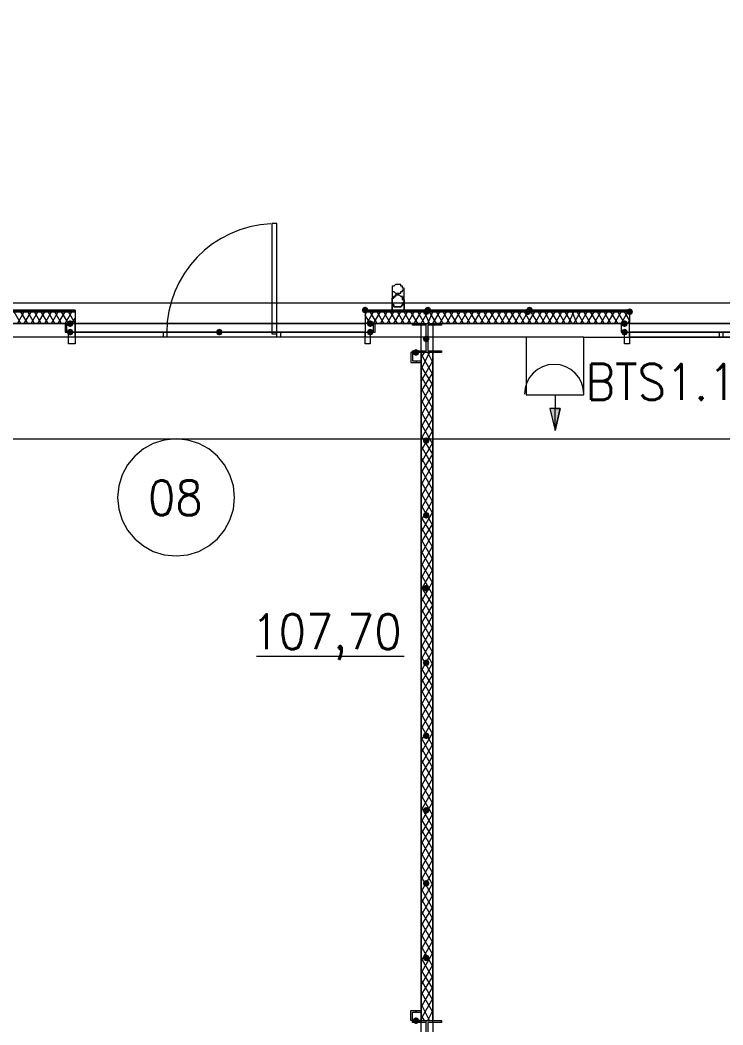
# Model space of a CAD drawing. Header units: millimetres. Extents: x 0 to 420, y 0 to 297.
# Drawn here: x 120.63 to 138.18, y 204.7 to 229.78 of the extents above; entities that cross this region are included whole.
import ezdxf

# ---------------------------------------------------------------- set-up
doc = ezdxf.new("R2010")
doc.units = ezdxf.units.MM
doc.styles.get("Standard").update_dxf_attribs({"font": 'STANDARD'})

msp = doc.modelspace()

# ---------------------------------------------------------------- hatches: boundary and pattern name
h = msp.add_hatch(color=7)
h.paths.add_polyline_path([(122.004667, 222.546333), (117.094, 222.546333), (122.004667, 222.504)], flags=0)
h.paths.add_polyline_path([(117.094, 222.546333), (122.004667, 222.504), (117.094, 222.504)], flags=0)
for color, points in [(254, [(129.328333, 222.546333), (129.303463, 222.486537), (129.243667, 222.461667), (129.183871, 222.486537), (129.159, 222.546333), (129.183871, 222.606129), (129.243667, 222.631), (129.303462, 222.606129)]), (254, [(130.852333, 222.504), (130.827463, 222.444204), (130.767667, 222.419333), (130.707871, 222.444204), (130.683, 222.504), (130.707871, 222.563796), (130.767667, 222.588667), (130.827462, 222.563796)]), (254, [(130.852333, 222.504), (130.827463, 222.444204), (130.767667, 222.419333), (130.707871, 222.444204), (130.683, 222.504), (130.707871, 222.563796), (130.767667, 222.588667), (130.827462, 222.563796)]), (254, [(130.894667, 222.546333), (130.869796, 222.486537), (130.81, 222.461667), (130.750204, 222.486537), (130.725333, 222.546333), (130.750204, 222.606129), (130.81, 222.631), (130.869796, 222.606129)]), (254, [(130.894667, 222.546333), (130.869796, 222.486537), (130.81, 222.461667), (130.750204, 222.486537), (130.725333, 222.546333), (130.750204, 222.606129), (130.81, 222.631), (130.869796, 222.606129)]), (254, [(133.392333, 222.504), (133.367462, 222.444204), (133.307667, 222.419333), (133.247871, 222.444204), (133.223, 222.504), (133.247871, 222.563796), (133.307667, 222.588667), (133.367462, 222.563796)]), (254, [(133.434667, 222.546333), (133.409796, 222.486537), (133.35, 222.461667), (133.290204, 222.486537), (133.265333, 222.546333), (133.290204, 222.606129), (133.35, 222.631), (133.409796, 222.606129)]), (254, [(135.932333, 222.504), (135.907463, 222.444204), (135.847667, 222.419333), (135.787871, 222.444204), (135.763, 222.504), (135.787871, 222.563796), (135.847667, 222.588667), (135.907462, 222.563796)]), (7, [(121.962333, 222.207667), (121.937463, 222.147871), (121.877667, 222.123), (121.817871, 222.147871), (121.793, 222.207667), (121.817871, 222.267462), (121.877667, 222.292333), (121.937462, 222.267463)]), (7, [(129.455333, 222.207667), (129.430463, 222.147871), (129.370667, 222.123), (129.310871, 222.147871), (129.286, 222.207667), (129.310871, 222.267462), (129.370667, 222.292333), (129.430462, 222.267463)]), (7, [(135.805333, 222.207667), (135.780463, 222.147871), (135.720667, 222.123), (135.660871, 222.147871), (135.636, 222.207667), (135.660871, 222.267462), (135.720667, 222.292333), (135.780462, 222.267463)]), (7, [(121.962333, 221.996), (121.937463, 221.936204), (121.877667, 221.911333), (121.817871, 221.936204), (121.793, 221.996), (121.817871, 222.055796), (121.877667, 222.080667), (121.937462, 222.055796)]), (7, [(125.687667, 221.996), (125.662796, 221.936204), (125.603, 221.911333), (125.543204, 221.936204), (125.518333, 221.996), (125.543204, 222.055796), (125.603, 222.080667), (125.662796, 222.055796)]), (7, [(125.687667, 221.996), (125.662796, 221.936204), (125.603, 221.911333), (125.543204, 221.936204), (125.518333, 221.996), (125.543204, 222.055796), (125.603, 222.080667), (125.662796, 222.055796)]), (7, [(129.455333, 221.996), (129.430463, 221.936204), (129.370667, 221.911333), (129.310871, 221.936204), (129.286, 221.996), (129.310871, 222.055796), (129.370667, 222.080667), (129.430462, 222.055796)]), (7, [(135.805333, 221.996), (135.780463, 221.936204), (135.720667, 221.911333), (135.660871, 221.936204), (135.636, 221.996), (135.660871, 222.055796), (135.720667, 222.080667), (135.780462, 222.055796)]), (7, [(130.852333, 221.826667), (130.827463, 221.766871), (130.767667, 221.742), (130.707871, 221.766871), (130.683, 221.826667), (130.707871, 221.886462), (130.767667, 221.911333), (130.827462, 221.886463)]), (7, [(130.598333, 221.488), (130.573463, 221.428204), (130.513667, 221.403333), (130.453871, 221.428204), (130.429, 221.488), (130.453871, 221.547796), (130.513667, 221.572667), (130.573462, 221.547796)]), (7, [(130.852333, 219.286667), (130.827463, 219.226871), (130.767667, 219.202), (130.707871, 219.226871), (130.683, 219.286667), (130.707871, 219.346462), (130.767667, 219.371333), (130.827462, 219.346463)]), (7, [(130.852333, 217.424), (130.827463, 217.364204), (130.767667, 217.339333), (130.707871, 217.364204), (130.683, 217.424), (130.707871, 217.483796), (130.767667, 217.508667), (130.827462, 217.483796)]), (7, [(130.852333, 215.603667), (130.827463, 215.543871), (130.767667, 215.519), (130.707871, 215.543871), (130.683, 215.603667), (130.707871, 215.663462), (130.767667, 215.688333), (130.827462, 215.663463)]), (7, [(130.852333, 213.741), (130.827463, 213.681204), (130.767667, 213.656333), (130.707871, 213.681204), (130.683, 213.741), (130.707871, 213.800796), (130.767667, 213.825667), (130.827462, 213.800796)]), (7, [(130.852333, 211.920667), (130.827463, 211.860871), (130.767667, 211.836), (130.707871, 211.860871), (130.683, 211.920667), (130.707871, 211.980462), (130.767667, 212.005333), (130.827462, 211.980463)]), (7, [(130.852333, 210.058), (130.827463, 209.998204), (130.767667, 209.973333), (130.707871, 209.998204), (130.683, 210.058), (130.707871, 210.117796), (130.767667, 210.142667), (130.827462, 210.117796)]), (7, [(130.852333, 208.237667), (130.827463, 208.177871), (130.767667, 208.153), (130.707871, 208.177871), (130.683, 208.237667), (130.707871, 208.297462), (130.767667, 208.322333), (130.827462, 208.297463)]), (7, [(130.852333, 206.375), (130.827463, 206.315204), (130.767667, 206.290333), (130.707871, 206.315204), (130.683, 206.375), (130.707871, 206.434796), (130.767667, 206.459667), (130.827462, 206.434796)]), (7, [(130.598333, 204.808667), (130.573463, 204.748871), (130.513667, 204.724), (130.453871, 204.748871), (130.429, 204.808667), (130.453871, 204.868462), (130.513667, 204.893333), (130.573462, 204.868463)])]:
    msp.add_hatch(color=color).paths.add_polyline_path(points, flags=0)
h = msp.add_hatch(color=7)
h.paths.add_polyline_path([(130.767667, 222.546333), (129.243667, 222.546333), (130.767667, 222.504)], flags=0)
h.paths.add_polyline_path([(129.243667, 222.546333), (130.767667, 222.504), (129.243667, 222.504)], flags=0)
h = msp.add_hatch(color=7)
h.paths.add_polyline_path([(135.847667, 222.546333), (130.81, 222.546333), (135.847667, 222.504)], flags=0)
h.paths.add_polyline_path([(130.81, 222.546333), (135.847667, 222.504), (130.81, 222.504)], flags=0)
h = msp.add_hatch(color=6)
h.paths.add_polyline_path([(134.112, 220.091), (133.985, 219.540667), (133.985, 220.091)], flags=0)
h.paths.add_polyline_path([(133.985, 219.540667), (133.985, 220.091), (133.858, 220.091)], flags=0)

# ---------------------------------------------------------------- linework, layer by layer
at = {"color": 7, "lineweight": 0}
for points in [[(113.03, 231.351667), (374.65, 231.351667), (374.65, 222.715667), (113.03, 222.715667)], [(127.042333, 224.705333), (126.915333, 224.705333), (126.915333, 221.953667), (127.042333, 221.953667)], [(130.217333, 223.054333), (130.217333, 223.096667), (130.175, 223.096667), (130.175, 223.139), (130.132667, 223.139), (130.132667, 223.181333), (130.090333, 223.181333), (130.048, 223.181333), (130.005667, 223.181333), (129.963333, 223.139), (129.921, 223.139), (129.921, 223.096667), (129.921, 223.054333), (129.921, 223.012), (129.963333, 223.012), (130.005667, 222.969667), (130.048, 222.969667), (130.090333, 222.969667), (130.132667, 222.969667), (130.132667, 223.012), (130.175, 223.012), (130.175, 223.054333)], [(130.302, 222.546333), (130.217333, 222.546333), (130.217333, 222.758), (130.217333, 222.800333), (130.175, 222.842667), (130.175, 222.885), (130.132667, 222.885), (130.090333, 222.927333), (130.048, 222.927333), (130.005667, 222.927333), (130.005667, 222.885), (129.963333, 222.885), (129.921, 222.842667), (129.921, 222.800333), (129.921, 222.758), (129.921, 222.546333), (129.794, 222.546333), (129.921, 222.546333), (129.921, 222.758), (129.921, 222.800333), (129.921, 222.842667), (129.963333, 222.842667), (129.963333, 222.885), (130.005667, 222.885), (130.005667, 222.927333), (130.048, 222.927333), (130.090333, 222.927333), (130.132667, 222.885), (130.175, 222.885), (130.175, 222.842667), (130.175, 222.800333), (130.217333, 222.800333), (130.217333, 222.758), (130.217333, 222.546333), (130.302, 222.546333), (130.217333, 222.546333), (130.217333, 222.758), (130.217333, 222.800333), (130.175, 222.842667), (130.175, 222.885), (130.132667, 222.885), (130.090333, 222.927333), (130.048, 222.927333), (130.005667, 222.927333), (130.005667, 222.885), (129.963333, 222.885), (129.921, 222.842667), (129.921, 222.800333), (129.921, 222.758), (129.921, 222.546333), (129.794, 222.546333), (129.921, 222.546333), (129.921, 222.758), (129.921, 222.800333), (129.921, 222.842667), (129.963333, 222.842667), (129.963333, 222.885), (130.005667, 222.885), (130.005667, 222.927333), (130.048, 222.927333), (130.090333, 222.927333), (130.132667, 222.885), (130.175, 222.885), (130.175, 222.842667), (130.175, 222.800333), (130.217333, 222.800333), (130.217333, 222.758), (130.217333, 222.546333), (130.302, 222.546333), (130.217333, 222.546333), (130.217333, 222.758), (130.217333, 222.800333), (130.175, 222.800333), (130.175, 222.842667), (130.175, 222.885), (130.132667, 222.885), (130.090333, 222.927333), (130.048, 222.927333), (130.005667, 222.927333), (130.005667, 222.885), (129.963333, 222.885), (129.963333, 222.842667), (129.921, 222.842667), (129.921, 222.800333), (129.921, 222.758), (129.921, 222.546333), (129.794, 222.546333), (129.921, 222.546333), (129.921, 222.758), (129.921, 222.800333), (129.921, 222.842667), (129.963333, 222.885), (130.005667, 222.885), (130.005667, 222.927333), (130.048, 222.927333), (130.090333, 222.927333), (130.132667, 222.885), (130.175, 222.885), (130.175, 222.842667), (130.217333, 222.800333), (130.217333, 222.758), (130.217333, 222.546333)], [(130.217333, 222.758), (130.175, 222.715667), (130.175, 222.673333), (130.132667, 222.631), (130.090333, 222.631), (130.048, 222.631), (130.005667, 222.631), (129.963333, 222.631), (129.963333, 222.673333), (129.921, 222.715667), (129.921, 222.758), (129.921, 222.800333), (129.921, 222.842667), (129.963333, 222.842667), (129.963333, 222.885), (130.005667, 222.885), (130.005667, 222.927333), (130.048, 222.927333), (130.090333, 222.927333), (130.132667, 222.885), (130.175, 222.885), (130.175, 222.842667), (130.175, 222.800333), (130.217333, 222.800333), (130.217333, 222.758), (130.217333, 222.800333), (130.175, 222.800333), (130.175, 222.842667), (130.175, 222.885), (130.132667, 222.885), (130.090333, 222.927333), (130.048, 222.927333), (130.005667, 222.927333), (130.005667, 222.885), (129.963333, 222.885), (129.963333, 222.842667), (129.921, 222.842667), (129.921, 222.800333), (129.921, 222.758), (129.921, 222.715667), (129.963333, 222.673333), (129.963333, 222.631), (130.005667, 222.631), (130.048, 222.631), (130.090333, 222.631), (130.132667, 222.631), (130.175, 222.673333), (130.175, 222.715667)], [(129.921, 222.758), (129.921, 222.715667), (129.963333, 222.673333), (129.963333, 222.631), (130.005667, 222.631), (130.048, 222.631), (130.090333, 222.631), (130.132667, 222.631), (130.175, 222.673333), (130.175, 222.715667), (130.217333, 222.758), (130.217333, 222.800333), (130.175, 222.800333), (130.175, 222.842667), (130.175, 222.885), (130.132667, 222.885), (130.090333, 222.927333), (130.048, 222.927333), (130.005667, 222.927333), (130.005667, 222.885), (129.963333, 222.885), (129.963333, 222.842667), (129.921, 222.842667), (129.921, 222.800333)], [(100.922667, 105.029), (386.715, 105.029), (386.715, 222.715667), (100.922667, 222.715667)], [(122.004667, 222.546333), (117.094, 222.546333), (122.004667, 222.504)], [(117.094, 222.546333), (122.004667, 222.504), (117.094, 222.504)], [(122.004667, 222.546333), (122.004667, 222.504), (117.094, 222.504), (117.094, 222.546333), (122.004667, 222.546333), (117.094, 222.546333), (117.094, 222.504), (122.004667, 222.504)], [(130.767667, 222.546333), (129.243667, 222.546333), (130.767667, 222.504)], [(129.243667, 222.546333), (130.767667, 222.504), (129.243667, 222.504)], [(129.243667, 222.504), (130.767667, 222.504), (130.767667, 222.546333), (129.243667, 222.546333)], [(129.243667, 222.504), (130.767667, 222.504), (130.767667, 222.546333), (129.243667, 222.546333)], [(135.847667, 222.546333), (130.81, 222.546333), (135.847667, 222.504)], [(130.81, 222.546333), (135.847667, 222.504), (130.81, 222.504)], [(135.847667, 222.546333), (130.81, 222.546333), (130.81, 222.504), (135.847667, 222.504)], [(135.847667, 222.546333), (130.81, 222.546333), (130.81, 222.504), (135.847667, 222.504)], [(101.430667, 216.111667), (101.430667, 187.706), (130.640667, 187.706), (130.640667, 222.207667), (118.279333, 222.207667), (118.279333, 216.111667)], [(121.750667, 221.996), (122.004667, 221.996), (122.004667, 222.207667), (121.750667, 222.207667)], [(121.793, 221.996), (121.793, 222.207667), (122.004667, 222.207667), (122.004667, 221.996)], [(121.835333, 221.699667), (121.835333, 221.996), (122.004667, 221.996), (122.004667, 221.699667)], [(122.004667, 221.996), (129.243667, 221.996), (129.243667, 221.869), (122.004667, 221.869)], [(124.206, 221.996), (124.290667, 221.996), (124.290667, 221.869), (124.206, 221.869)], [(127.042333, 221.996), (127.127, 221.996), (127.127, 221.869), (127.042333, 221.869)], [(129.243667, 221.996), (129.455333, 221.996), (129.455333, 222.207667), (129.243667, 222.207667), (129.243667, 221.996), (129.497667, 221.996), (129.497667, 222.207667), (129.243667, 222.207667)], [(129.243667, 221.699667), (129.243667, 221.996), (129.370667, 221.996), (129.370667, 221.699667)], [(131.148667, 221.488), (130.429, 221.488), (130.429, 221.530333), (130.767667, 221.530333), (130.767667, 222.165333), (130.429, 222.165333), (130.429, 222.207667), (131.148667, 222.207667), (131.148667, 222.165333), (130.81, 222.165333), (130.81, 221.530333), (131.148667, 221.530333)], [(130.937, 222.207667), (130.937, 187.706), (148.039667, 187.706), (148.039667, 222.207667)], [(135.636, 221.996), (135.847667, 221.996), (135.847667, 222.207667), (135.636, 222.207667), (135.636, 221.996), (135.847667, 221.996), (135.847667, 222.207667), (135.636, 222.207667)], [(135.720667, 221.699667), (135.720667, 221.996), (135.847667, 221.996), (135.847667, 221.699667)], [(135.847667, 221.996), (143.086667, 221.996), (143.086667, 221.869), (135.847667, 221.869)], [(138.091333, 221.996), (138.176, 221.996), (138.176, 221.869), (138.091333, 221.869)], [(130.640667, 221.488), (130.429, 221.488), (130.429, 221.276333), (130.640667, 221.276333), (130.640667, 221.488), (130.386667, 221.488), (130.386667, 221.234), (130.640667, 221.234)], [(130.640667, 221.488), (130.640667, 204.808667), (130.937, 204.808667), (130.937, 221.488)], [(130.640667, 204.808667), (130.429, 204.808667), (130.429, 205.020333), (130.640667, 205.020333), (130.640667, 204.808667), (130.386667, 204.808667), (130.386667, 205.062667), (130.640667, 205.062667)], [(131.148667, 204.089), (130.429, 204.089), (130.429, 204.131333), (130.767667, 204.131333), (130.767667, 204.766333), (130.429, 204.766333), (130.429, 204.808667), (131.148667, 204.808667), (131.148667, 204.766333), (130.81, 204.766333), (130.81, 204.131333), (131.148667, 204.131333)]]:
    msp.add_lwpolyline(points, close=True, dxfattribs=at)
for points in [[(126.892677, 224.702311), (126.62415, 224.676496), (126.364069, 224.625552), (126.113649, 224.550749), (125.874107, 224.453358), (125.646658, 224.334647), (125.432519, 224.195889), (125.232905, 224.038352), (125.049033, 223.863306), (124.88212, 223.672023), (124.73338, 223.465771), (124.604031, 223.245822), (124.495288, 223.013445), (124.408367, 222.76991), (124.344485, 222.516488), (124.304857, 222.254448), (124.290701, 221.985061)], [(129.921, 223.054333), (129.921, 222.758)], [(130.217333, 222.758), (130.217333, 223.054333)], [(117.094, 222.546333), (122.004667, 222.546333), (117.094, 222.504), (122.004667, 222.504)], [(122.004667, 222.504), (117.094, 222.504)], [(120.65, 222.207667), (120.480667, 222.504)], [(120.565333, 222.207667), (120.734667, 222.504)], [(120.819333, 222.207667), (120.65, 222.504)], [(120.734667, 222.207667), (120.904, 222.504)], [(120.988667, 222.207667), (120.819333, 222.504)], [(120.904, 222.207667), (121.073333, 222.504)], [(121.158, 222.207667), (120.988667, 222.504)], [(121.073333, 222.207667), (121.242667, 222.504)], [(121.327333, 222.207667), (121.158, 222.504)], [(121.242667, 222.207667), (121.412, 222.504)], [(121.496667, 222.207667), (121.327333, 222.504)], [(121.412, 222.207667), (121.581333, 222.504)], [(121.666, 222.207667), (121.496667, 222.504)], [(121.581333, 222.207667), (121.750667, 222.504)], [(121.835333, 222.207667), (121.666, 222.504)], [(121.750667, 222.207667), (121.92, 222.504)], [(122.004667, 222.207667), (121.835333, 222.504)], [(122.004667, 222.504), (122.004667, 222.207667)], [(122.004667, 222.504), (122.004667, 222.207667)], [(129.243667, 222.504), (130.767667, 222.504), (129.243667, 222.504), (130.767667, 222.546333)], [(129.243667, 222.419333), (129.286, 222.504)], [(129.243667, 222.504), (129.243667, 222.207667)], [(129.243667, 222.504), (129.243667, 222.207667)], [(135.847667, 222.504), (129.243667, 222.504)], [(129.286, 222.207667), (129.455333, 222.504)], [(129.54, 222.207667), (129.370667, 222.504)], [(129.455333, 222.207667), (129.624667, 222.504)], [(129.709333, 222.207667), (129.54, 222.504)], [(129.624667, 222.207667), (129.794, 222.504)], [(129.878667, 222.207667), (129.709333, 222.504)], [(129.794, 222.207667), (129.963333, 222.504)], [(130.048, 222.207667), (129.878667, 222.504)], [(129.963333, 222.207667), (130.132667, 222.504)], [(130.217333, 222.207667), (130.048, 222.504)], [(130.132667, 222.207667), (130.302, 222.504)], [(130.386667, 222.207667), (130.217333, 222.504)], [(130.302, 222.207667), (130.471333, 222.504)], [(130.556, 222.207667), (130.386667, 222.504)], [(130.471333, 222.207667), (130.640667, 222.504)], [(130.725333, 222.207667), (130.556, 222.504)], [(130.640667, 222.207667), (130.81, 222.504)], [(130.852333, 222.207667), (130.725333, 222.504)], [(130.81, 222.546333), (135.847667, 222.546333), (130.81, 222.504), (135.847667, 222.504)], [(130.81, 222.207667), (130.937, 222.504)], [(131.021667, 222.207667), (130.852333, 222.504)], [(130.937, 222.207667), (131.106333, 222.504)], [(131.191, 222.207667), (131.021667, 222.504)], [(131.106333, 222.207667), (131.275667, 222.504)], [(131.360333, 222.207667), (131.191, 222.504)], [(131.275667, 222.207667), (131.445, 222.504)], [(131.529667, 222.207667), (131.360333, 222.504)], [(131.445, 222.207667), (131.614333, 222.504)], [(131.699, 222.207667), (131.529667, 222.504)], [(131.614333, 222.207667), (131.783667, 222.504)], [(131.868333, 222.207667), (131.699, 222.504)], [(131.783667, 222.207667), (131.953, 222.504)], [(132.037667, 222.207667), (131.868333, 222.504)], [(131.953, 222.207667), (132.122333, 222.504)], [(132.207, 222.207667), (132.037667, 222.504)], [(132.122333, 222.207667), (132.291667, 222.504)], [(132.376333, 222.207667), (132.207, 222.504)], [(132.291667, 222.207667), (132.461, 222.504)], [(132.545667, 222.207667), (132.376333, 222.504)], [(132.461, 222.207667), (132.630333, 222.504)], [(132.715, 222.207667), (132.545667, 222.504)], [(132.630333, 222.207667), (132.799667, 222.504)], [(132.884333, 222.207667), (132.715, 222.504)], [(132.799667, 222.207667), (132.969, 222.504)], [(133.053667, 222.207667), (132.884333, 222.504)], [(132.969, 222.207667), (133.138333, 222.504)], [(133.223, 222.207667), (133.053667, 222.504)], [(133.138333, 222.207667), (133.307667, 222.504)], [(133.392333, 222.207667), (133.223, 222.504)], [(133.307667, 222.207667), (133.477, 222.504)], [(133.561667, 222.207667), (133.392333, 222.504)], [(133.477, 222.207667), (133.646333, 222.504)], [(133.731, 222.207667), (133.561667, 222.504)], [(133.646333, 222.207667), (133.815667, 222.504)], [(133.900333, 222.207667), (133.731, 222.504)], [(133.815667, 222.207667), (133.985, 222.504)], [(134.069667, 222.207667), (133.900333, 222.504)], [(133.985, 222.207667), (134.154333, 222.504)], [(134.239, 222.207667), (134.069667, 222.504)], [(134.154333, 222.207667), (134.323667, 222.504)], [(134.408333, 222.207667), (134.239, 222.504)], [(134.323667, 222.207667), (134.450667, 222.504)], [(134.535333, 222.207667), (134.408333, 222.504)], [(134.450667, 222.207667), (134.62, 222.504)], [(134.704667, 222.207667), (134.535333, 222.504)], [(134.62, 222.207667), (134.789333, 222.504)], [(134.874, 222.207667), (134.704667, 222.504)], [(134.789333, 222.207667), (134.958667, 222.504)], [(135.043333, 222.207667), (134.874, 222.504)], [(134.958667, 222.207667), (135.128, 222.504)], [(135.212667, 222.207667), (135.043333, 222.504)], [(135.128, 222.207667), (135.297333, 222.504)], [(135.382, 222.207667), (135.212667, 222.504)], [(135.297333, 222.207667), (135.466667, 222.504)], [(135.551333, 222.207667), (135.382, 222.504)], [(135.466667, 222.207667), (135.636, 222.504)], [(135.720667, 222.207667), (135.551333, 222.504)], [(135.636, 222.207667), (135.805333, 222.504)], [(135.847667, 222.292333), (135.720667, 222.504)], [(135.847667, 222.504), (135.847667, 222.207667)], [(135.847667, 222.504), (135.847667, 222.207667)], [(121.92, 222.207667), (122.004667, 222.334667)], [(129.370667, 222.207667), (129.243667, 222.419333)], [(135.805333, 222.207667), (135.847667, 222.292333)], [(118.279333, 222.207667), (121.835333, 222.207667)], [(122.004667, 222.080667), (122.004667, 222.207667), (125.603, 222.207667)], [(125.603, 221.996), (122.004667, 221.996), (122.004667, 222.080667)], [(125.603, 222.207667), (129.243667, 222.207667), (129.243667, 222.080667)], [(129.243667, 222.080667), (129.243667, 221.996), (125.603, 221.996)], [(129.370667, 222.207667), (135.720667, 222.207667)], [(130.429, 222.165333), (130.429, 222.207667)], [(130.598333, 222.165333), (130.598333, 222.207667)], [(130.767667, 221.488), (130.767667, 222.207667)], [(130.937, 222.165333), (130.937, 222.207667)], [(131.148667, 222.165333), (131.148667, 222.207667)], [(135.847667, 222.080667), (135.847667, 222.207667), (139.488333, 222.207667)], [(139.488333, 221.996), (135.847667, 221.996), (135.847667, 222.080667)], [(130.429, 221.488), (130.429, 221.530333)], [(130.598333, 221.488), (130.598333, 221.530333)], [(130.640667, 221.361), (130.725333, 221.488)], [(130.640667, 221.064667), (130.852333, 221.488)], [(130.937, 221.234), (130.81, 221.488)], [(130.937, 221.488), (130.937, 221.530333)], [(131.148667, 221.488), (131.148667, 221.530333)], [(130.513667, 221.276333), (130.513667, 221.234)], [(130.937, 220.937667), (130.640667, 221.445667)], [(130.640667, 220.768333), (130.937, 221.276333)], [(130.937, 220.683667), (130.640667, 221.149333)], [(130.640667, 220.514333), (130.937, 220.98)], [(130.937, 220.387333), (130.640667, 220.895333)], [(130.640667, 220.218), (130.937, 220.726)], [(130.937, 220.091), (130.640667, 220.599)], [(130.640667, 219.921667), (130.937, 220.429667)], [(130.937, 219.794667), (130.640667, 220.302667)], [(130.640667, 219.625333), (130.937, 220.133333)], [(130.937, 219.498333), (130.640667, 220.006333)], [(130.640667, 219.329), (130.937, 219.837)], [(130.937, 219.202), (130.640667, 219.71)], [(130.640667, 219.032667), (130.937, 219.540667)], [(125.984, 217.8685), (125.954328, 218.162844), (125.869228, 218.436996), (125.734572, 218.685083), (125.556232, 218.901232), (125.340083, 219.079572), (125.091996, 219.214228), (124.817844, 219.299328), (124.5235, 219.329), (124.229156, 219.299328), (123.955004, 219.214228), (123.706917, 219.079572), (123.490768, 218.901232), (123.312428, 218.685083), (123.177772, 218.436996), (123.092672, 218.162844), (123.063, 217.8685)], [(130.937, 218.948), (130.640667, 219.413667)], [(130.640667, 218.736333), (130.937, 219.244333)], [(130.937, 218.651667), (130.640667, 219.159667)], [(130.640667, 218.482333), (130.937, 218.948)], [(130.937, 218.355333), (130.640667, 218.863333)], [(130.640667, 218.186), (130.937, 218.694)], [(130.937, 218.059), (130.640667, 218.567)], [(130.640667, 217.889667), (130.937, 218.397667)], [(130.937, 217.762667), (130.640667, 218.270667)], [(130.640667, 217.593333), (130.937, 218.101333)], [(130.937, 217.466333), (130.640667, 217.974333)], [(123.063, 217.8685), (123.092672, 217.574156), (123.177772, 217.300004), (123.312428, 217.051917), (123.490768, 216.835768), (123.706917, 216.657428), (123.955004, 216.522772), (124.229156, 216.437672), (124.5235, 216.408), (124.817844, 216.437672), (125.091996, 216.522772), (125.340083, 216.657428), (125.556232, 216.835768), (125.734572, 217.051917), (125.869228, 217.300004), (125.954328, 217.574156), (125.984, 217.8685)], [(130.640667, 217.297), (130.937, 217.805)], [(130.937, 217.17), (130.640667, 217.678)], [(130.640667, 217.000667), (130.937, 217.508667)], [(130.937, 216.916), (130.640667, 217.381667)], [(130.640667, 216.746667), (130.937, 217.212333)], [(130.937, 216.619667), (130.640667, 217.127667)], [(130.640667, 216.450333), (130.937, 216.958333)], [(130.937, 216.323333), (130.640667, 216.831333)], [(130.640667, 216.154), (130.937, 216.662)], [(130.937, 216.027), (130.640667, 216.535)], [(130.640667, 215.857667), (130.937, 216.365667)], [(130.937, 215.730667), (130.640667, 216.238667)], [(130.640667, 215.561333), (130.937, 216.069333)], [(130.937, 215.434333), (130.640667, 215.942333)], [(130.640667, 215.265), (130.937, 215.773)], [(130.937, 215.180333), (130.640667, 215.646)], [(130.640667, 214.968667), (130.937, 215.476667)], [(130.937, 214.884), (130.640667, 215.392)], [(130.640667, 214.714667), (130.937, 215.180333)], [(130.937, 214.587667), (130.640667, 215.095667)], [(130.640667, 214.418333), (130.937, 214.926333)], [(130.937, 214.291333), (130.640667, 214.799333)], [(130.640667, 214.122), (130.937, 214.63)], [(130.937, 213.995), (130.640667, 214.503)], [(130.640667, 213.825667), (130.937, 214.333667)], [(130.937, 213.698667), (130.640667, 214.206667)], [(130.640667, 213.529333), (130.937, 214.037333)], [(126.534333, 213.910333), (130.217333, 213.910333)], [(130.937, 213.402333), (130.640667, 213.910333)], [(130.640667, 213.233), (130.937, 213.741)], [(130.937, 213.148333), (130.640667, 213.614)], [(130.640667, 212.979), (130.937, 213.444667)], [(130.937, 212.852), (130.640667, 213.36)], [(130.640667, 212.682667), (130.937, 213.190667)], [(130.937, 212.555667), (130.640667, 213.063667)], [(130.640667, 212.386333), (130.937, 212.894333)], [(130.937, 212.259333), (130.640667, 212.767333)], [(130.640667, 212.09), (130.937, 212.598)], [(130.937, 211.963), (130.640667, 212.471)], [(130.640667, 211.793667), (130.937, 212.301667)], [(130.937, 211.666667), (130.640667, 212.174667)], [(130.640667, 211.497333), (130.937, 212.005333)], [(130.937, 211.370333), (130.640667, 211.878333)], [(130.640667, 211.201), (130.937, 211.709)], [(130.937, 211.116333), (130.640667, 211.624333)], [(130.640667, 210.947), (130.937, 211.412667)], [(130.937, 210.82), (130.640667, 211.328)], [(130.640667, 210.650667), (130.937, 211.158667)], [(130.937, 210.523667), (130.640667, 211.031667)], [(130.640667, 210.354333), (130.937, 210.862333)], [(130.937, 210.227333), (130.640667, 210.735333)], [(130.640667, 210.058), (130.937, 210.566)], [(130.937, 209.931), (130.640667, 210.439)], [(130.640667, 209.761667), (130.937, 210.269667)], [(130.937, 209.634667), (130.640667, 210.142667)], [(130.640667, 209.465333), (130.937, 209.973333)], [(130.937, 209.380667), (130.640667, 209.846333)], [(130.640667, 209.211333), (130.937, 209.677)], [(130.937, 209.084333), (130.640667, 209.592333)], [(130.640667, 208.915), (130.937, 209.423)], [(130.937, 208.788), (130.640667, 209.296)], [(130.640667, 208.618667), (130.937, 209.126667)], [(130.937, 208.491667), (130.640667, 208.999667)], [(130.640667, 208.322333), (130.937, 208.830333)], [(130.937, 208.195333), (130.640667, 208.703333)], [(130.640667, 208.026), (130.937, 208.534)], [(130.937, 207.899), (130.640667, 208.407)], [(130.640667, 207.729667), (130.937, 208.237667)], [(130.937, 207.602667), (130.640667, 208.110667)], [(130.640667, 207.433333), (130.937, 207.941333)], [(130.937, 207.348667), (130.640667, 207.856667)], [(130.640667, 207.179333), (130.937, 207.645)], [(130.937, 207.052333), (130.640667, 207.560333)], [(130.640667, 206.883), (130.937, 207.391)], [(130.937, 206.756), (130.640667, 207.264)], [(130.640667, 206.586667), (130.937, 207.094667)], [(130.937, 206.459667), (130.640667, 206.967667)], [(130.640667, 206.290333), (130.937, 206.798333)], [(130.937, 206.163333), (130.640667, 206.671333)], [(130.640667, 205.994), (130.937, 206.502)], [(130.937, 205.867), (130.640667, 206.375)], [(130.640667, 205.697667), (130.937, 206.205667)], [(130.937, 205.613), (130.640667, 206.078667)], [(130.640667, 205.443667), (130.937, 205.909333)], [(130.937, 205.316667), (130.640667, 205.824667)], [(130.640667, 205.147333), (130.937, 205.655333)], [(130.937, 205.020333), (130.640667, 205.528333)], [(130.640667, 204.851), (130.937, 205.359)], [(130.852333, 204.808667), (130.640667, 205.232)], [(130.513667, 205.020333), (130.513667, 205.062667)], [(130.725333, 204.808667), (130.640667, 204.935667)], [(130.81, 204.808667), (130.937, 205.062667)], [(130.429, 204.766333), (130.429, 204.808667)], [(130.598333, 204.766333), (130.598333, 204.808667)], [(130.767667, 204.089), (130.767667, 204.808667)], [(130.937, 204.766333), (130.937, 204.808667)], [(131.148667, 204.766333), (131.148667, 204.808667)]]:
    msp.add_lwpolyline(points, dxfattribs=at)
at = {"color": 6, "lineweight": 0}
for points in [[(133.265334, 221.868999), (118.956668, 221.868999), (118.956668, 215.518999), (102.065668, 215.518999), (102.065668, 148.208999), (110.871001, 148.208999)], [(134.704667, 221.869), (354.795667, 221.869), (367.411, 221.869), (367.411, 215.392), (376.851333, 215.392), (379.645333, 215.392), (379.645333, 191.135), (373.168333, 191.135), (373.168333, 163.872333), (372.999, 163.872333), (373.168333, 163.872333), (373.168333, 127.973667), (379.941667, 127.973667), (379.941667, 112.352667), (375.369667, 112.352667), (368.257667, 112.352667), (368.257667, 105.875667), (266.530667, 105.875667), (120.734667, 105.875667)], [(134.704667, 220.450833), (134.689616, 220.600137), (134.646448, 220.739199), (134.578144, 220.865041), (134.487682, 220.974682), (134.378041, 221.065144), (134.252199, 221.133448), (134.113137, 221.176616), (133.963833, 221.191667), (133.814529, 221.176616), (133.675467, 221.133448), (133.549626, 221.065144), (133.439985, 220.974682), (133.349523, 220.865041), (133.281218, 220.739199), (133.238051, 220.600137), (133.223, 220.450833)], [(133.985, 220.429667), (133.985, 220.091), (133.858, 220.091), (133.985, 219.540667), (134.112, 220.091), (133.985, 220.091)]]:
    msp.add_lwpolyline(points, dxfattribs=at)
for points in [[(133.265333, 221.869), (133.265333, 220.429667), (134.704667, 220.429667), (134.704667, 221.869)], [(133.985, 219.540667), (133.985, 220.091), (133.858, 220.091)], [(134.112, 220.091), (133.985, 219.540667), (133.985, 220.091)]]:
    msp.add_lwpolyline(points, close=True, dxfattribs=at)
at = {"color": 1, "lineweight": 0}
msp.add_lwpolyline([(107.611335, 163.152666), (107.611335, 178.138666), (107.611335, 178.858333), (108.331001, 178.858333), (117.771335, 178.858333), (117.771335, 181.821666), (121.200335, 181.821666), (121.920001, 181.821666), (121.920001, 195.622333), (116.755335, 195.622333), (116.755335, 203.369333), (110.659335, 203.369333), (110.659335, 213.783332), (109.685668, 213.783332), (109.685668, 219.328999), (139.488334, 219.328999), (139.488334, 204.131333), (226.610334, 204.131333)], dxfattribs=at)

# ---------------------------------------------------------------- texts
at = {"color": 7, "attachment_point": 1}
for s, insert, char_height, width in [('BTS1.1.3', (134.747003, 221.204234), 0.90157, 4.40767536), ('08', (123.825, 218.29603), 0.872032, 1.06581689), ('107,70', (126.407332, 214.9517), 0.872032, 3.24589689)]:
    msp.add_mtext(s, dxfattribs=dict(at, insert=insert, char_height=char_height, width=width))

doc.saveas('drawing.dxf')
